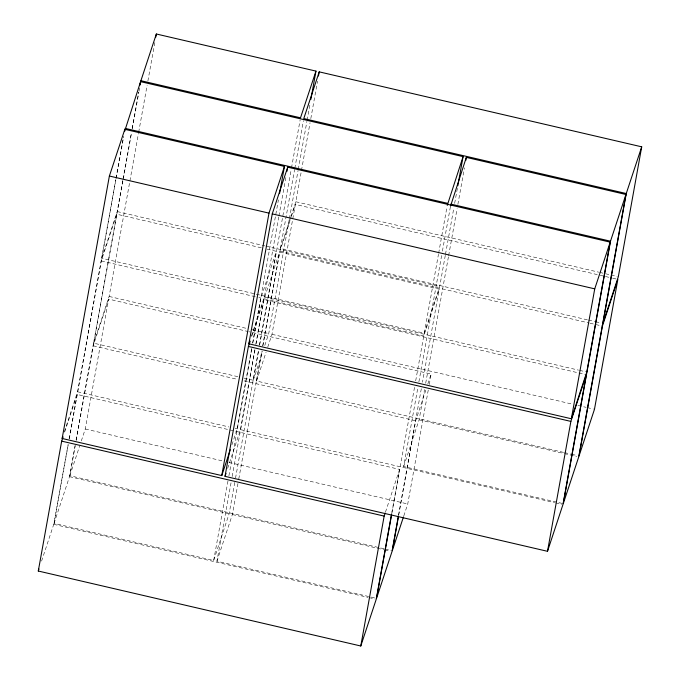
<?xml version="1.0" encoding="UTF-8"?>
<svg xmlns="http://www.w3.org/2000/svg" width="680" height="680" viewBox="0 0 680 680"><rect width="100%" height="100%" fill="white"/><g stroke="black" fill="none" stroke-linecap="round" stroke-linejoin="round"><path stroke-width="0.51" stroke-dasharray="3.4 2.55" d="M41.582 561.093L53.745 524.322L68.144 444.304M69.079 439.11L77.121 394.425L399.602 469.396L391.748 513.043M64.447 431.519L77.597 391.774L115.795 179.511M115.982 178.466L123.513 136.637M234.761 482.4L229.118 513.774L213.673 560.481L54.06 523.37L68.17 444.95M69.3 438.677L101.286 260.916L116.739 214.208L261.927 247.962M445.306 255.357L439.696 286.526L424.252 333.234L101.762 258.264L115.982 179.291M116.169 178.245L123.649 136.68M54.06 523.37L69.504 476.663L75.148 445.298M76.092 440.07L116.739 214.208M101.762 258.264L117.215 211.565L122.825 180.387M123.012 179.341L131.427 132.583M132.175 128.427L138.72 92.055M384.03 548.76L69.819 475.711L75.242 445.579M76.177 440.377L93.194 345.814L108.647 299.106L248.175 331.543M237.838 376.677L93.67 343.162L131.495 132.991M132.251 128.809L138.839 92.208M139.026 91.162L139.587 88.026M81.32 440.929L85.263 429.003L108.647 299.106M93.67 343.162L109.123 296.454L138.474 133.339M138.66 132.294L147.135 85.238M147.883 81.056L154.844 42.364M231.948 444.779L237.209 428.876L251.702 348.364M252.637 343.137L278.418 199.886M213.673 560.481L227.97 481.006M228.913 475.779L251.872 348.211M252.807 342.983L260.899 298.027L276.352 251.32L267.078 249.16M227.647 468.392L240.465 429.632L254.864 349.613M255.799 344.42L263.84 299.736L586.33 374.705M251.506 335.835L264.325 297.083L278.724 217.065M278.911 216.028L286.017 176.536M374.484 597.865L216.929 561.238L231.225 481.763M232.169 476.535L255.127 348.967M256.071 343.74L264.163 298.784L279.607 252.076L439.221 289.178L422.467 382.245M235.518 478.219L258.468 350.65M259.411 345.423L276.352 251.32M244.018 378.114L253.283 380.264L258.74 349.945M259.683 344.717L291.295 169.048M291.482 168.002L300.144 119.901M216.929 561.238L232.373 514.531L238.017 483.157M238.774 478.975L261.732 351.407M262.667 346.179L279.607 252.076M563.524 452.387L256.547 381.021L261.97 350.888M262.905 345.686L279.922 251.124L291.091 217.337M587.375 319.838L280.398 248.472L294.61 169.49M294.797 168.453L303.399 120.649M264.792 345.482L268.736 333.557L289.247 219.589M289.433 218.543L298.087 170.442M298.274 169.396L306.935 121.295M307.122 120.249L309.944 104.567M267.716 347.233L271.991 334.313L295.366 204.417L599.241 275.06M290.912 216.673L295.843 201.764L301.265 171.623M301.452 170.587L310.054 122.782M310.802 118.626L317.534 81.218M391.782 513.646L414.553 387.124M415.684 380.851L423.767 335.886L439.221 289.178M424.252 333.234L438.464 254.252M438.651 253.215L447.066 206.448M562.233 503.412L403.648 466.548L417.767 388.118M418.897 381.846L441.66 255.323M442.416 251.141L450.508 206.184M398.574 515.04L421.532 387.473M445.493 254.311L453.909 207.553M454.656 203.388L457.462 187.807M398.659 515.346L415.675 420.784L426.199 388.977M403.648 466.548L419.101 419.841L424.558 389.512M425.688 383.24L448.452 256.717M448.638 255.672L457.113 208.624M457.861 204.442L464.448 167.841M403.801 515.899L407.745 503.973L428.324 389.666M429.258 384.464L431.128 374.076L249.212 331.78M64.634 432.183L77.121 394.425M69.819 475.711L79.679 445.901M280.398 248.472L290.589 217.668M251.685 336.506L263.84 299.736M291.423 216.342L295.366 204.417M253.283 380.264L262.82 351.45M256.547 381.021L266.075 352.206M385.466 512.125L399.602 469.396M427.839 384.013L431.128 374.076M295.843 201.764L598.689 272.17M599.726 272.408L610.062 274.813M611.09 275.051L617.295 276.497M600.279 275.298L604.409 276.258M605.446 276.497L611.652 277.942M612.68 278.179L617.848 279.387M588.413 320.076L594.609 321.512M595.646 321.759L600.814 322.957M117.215 211.565L265.013 245.922M266.05 246.16L439.696 286.526M279.922 251.124L588.965 322.966M590.002 323.204L602.404 326.094M264.325 297.083L578.535 370.132M579.572 370.37L585.769 371.807M101.286 260.916L257.813 297.304M258.842 297.543L260.899 298.027M264.163 298.784L423.767 335.886M109.123 296.454L246.075 328.296M252.254 329.732L268.736 333.557M271.991 334.313L572.764 404.243M577.932 405.442L586.202 407.363M587.24 407.6L593.436 409.046M564.553 452.625L570.758 454.07M571.795 454.308L576.963 455.515M419.101 419.841L563.261 453.356M564.298 453.594L576.649 456.467M93.194 345.814L237.898 379.449M244.103 380.894L415.675 420.784M77.597 391.774L228.973 426.964M235.152 428.4L237.209 428.876M240.465 429.632L554.685 502.681M555.713 502.919L561.918 504.364M85.263 429.003L222.734 460.963M228.939 462.409L407.745 503.973M385.067 548.998L391.272 550.443M69.504 476.663L229.118 513.774M232.373 514.531L383.75 549.721M384.778 549.958L389.929 551.157M53.745 524.322L367.957 597.371M368.993 597.61L375.19 599.054"/><path stroke-width="1.02" d="M391.561 514.08L376.227 599.292L360.782 646L38.292 571.03L61.676 441.133L62.985 437.155M230.307 449.743L221.765 475.583L62.152 438.481L109.378 176.026L124.831 129.319L284.444 166.421L279.548 193.613M124.448 131.41L124.831 129.319M124.584 131.487L140.59 81.659L463.071 156.63L457.835 185.725M140.029 84.779L140.59 81.659M140.148 84.889L140.905 80.707L156.349 34L315.962 71.103L310.887 99.34M155.788 37.136L156.349 34M221.765 475.583L268.991 213.129L284.444 166.421M547.502 551.31L570.877 421.404L586.33 374.705L562.946 504.602L547.502 551.31L225.02 476.34L248.395 346.443L250.044 341.471M248.871 343.791L272.255 213.885L287.7 167.178L610.181 242.148L586.806 372.053L571.353 418.761L248.871 343.791L249.857 340.808M286.951 171.334L287.7 167.178M318.469 76.016L319.218 71.859L641.707 146.829L618.324 276.734L602.88 323.442L626.255 193.536L641.707 146.829M360.782 646L384.157 516.094L385.144 513.119M391.595 514.692L376.541 598.34L391.986 551.633L398.387 516.086M447.253 205.411L463.071 156.63M450.508 206.184L466.327 157.386L625.94 194.488L578.714 456.943L563.261 503.65L610.495 241.196L625.94 194.488M398.471 516.384L392.3 550.681L403.478 516.894M465.766 160.522L466.327 157.386M571.353 418.761L594.736 288.856L610.181 242.148M62.152 438.481L62.806 436.492M38.292 571.03L38.956 569.041M315.962 71.103L300.517 117.81L140.905 80.707M319.218 71.859L303.773 118.567L626.255 193.536M225.02 476.34L226.006 473.356M125.145 128.367L447.627 203.337M450.883 204.094L610.495 241.196M109.378 176.026L268.991 213.129M272.255 213.885L594.736 288.856M248.395 346.443L570.877 421.404M61.676 441.133L384.157 516.094M602.404 326.094L579.029 455.991L594.473 409.284L617.848 279.387L602.404 326.094"/></g></svg>
